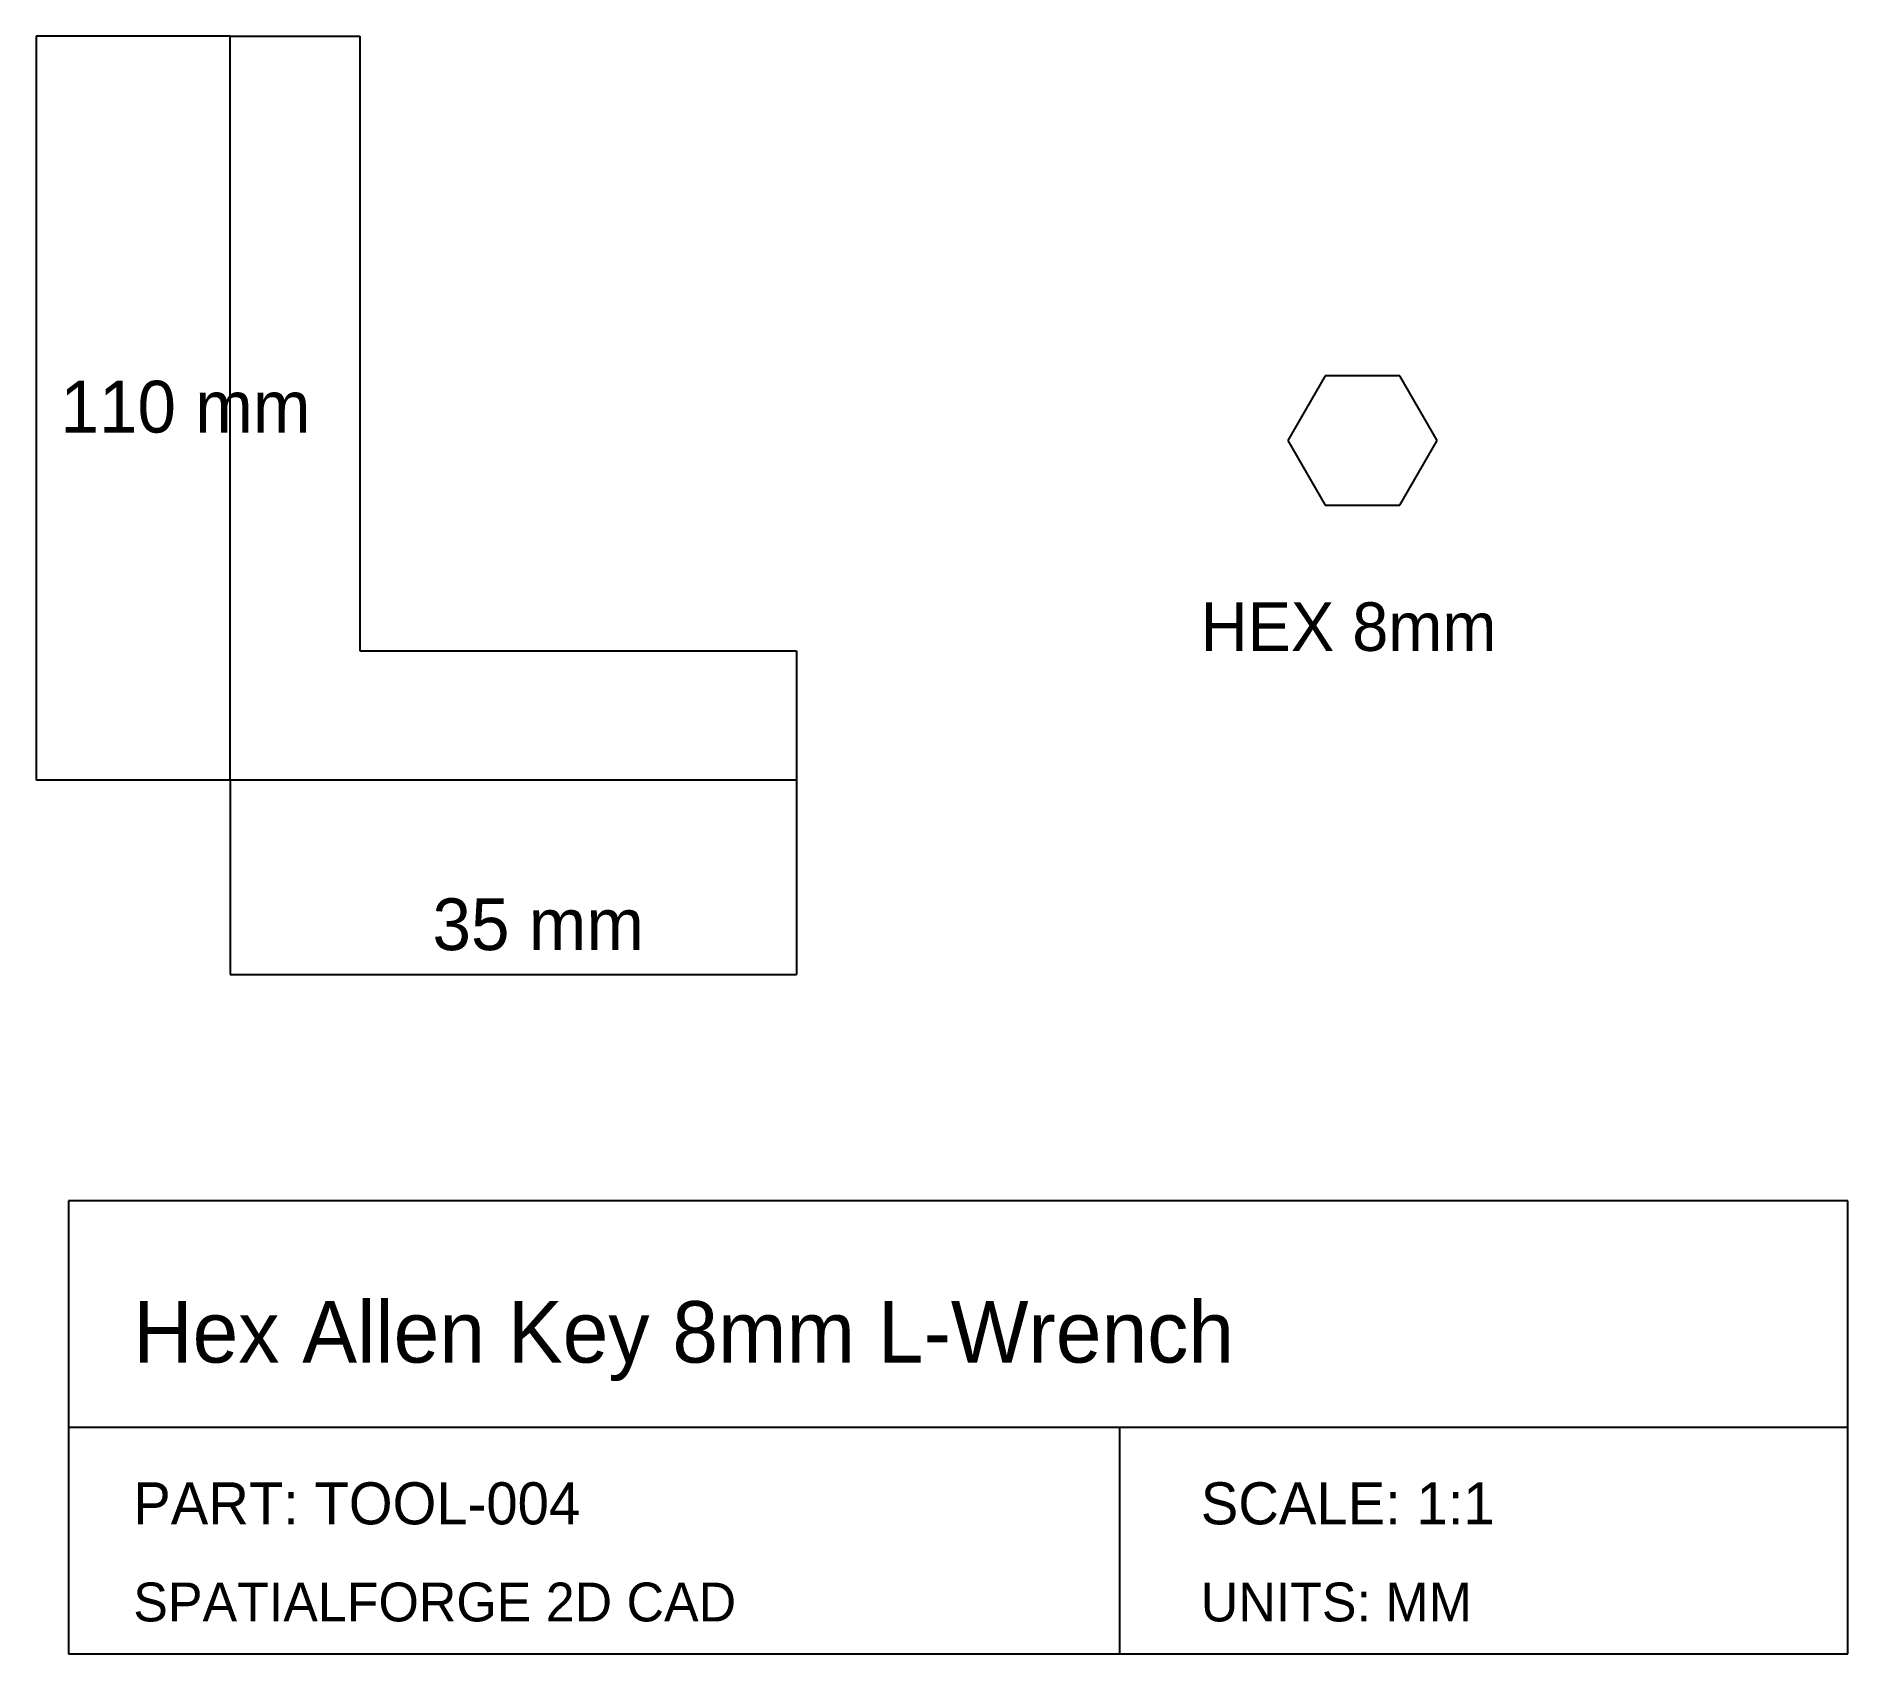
# Model space of a CAD drawing. Header units: millimetres. Extents: x 18 to 130, y -20 to 80.
import ezdxf

# ---------------------------------------------------------------- set-up
doc = ezdxf.new("R2010")
doc.units = ezdxf.units.MM
for name, color, linetype in [('DIM', 3, 'CONTINUOUS'), ('TITLE', 5, 'CONTINUOUS'), ('VISIBLE', 7, 'CONTINUOUS')]:
    doc.layers.add(name, color=color, linetype=linetype)

msp = doc.modelspace()

# ---------------------------------------------------------------- linework, layer by layer
at = {"layer": 'DIM'}
for p, q in [((30, 80), (18, 80)), ((18, 80), (18, 34)), ((30, 34), (18, 34)), ((30, 34), (30, 22)), ((65, 34), (65, 22)), ((30, 22), (65, 22))]:
    msp.add_line(p, q, dxfattribs=at)
at = {"layer": 'TITLE', "linetype": 'CONTINUOUS'}
for p, q in [((130, 8), (20, 8)), ((20, 8), (20, -20)), ((130, -20), (130, 8)), ((20, -20), (130, -20))]:
    msp.add_line(p, q, dxfattribs=at)
at = {"layer": 'TITLE'}
for p, q in [((20, -6), (130, -6)), ((85, -20), (85, -6))]:
    msp.add_line(p, q, dxfattribs=at)
at = {"layer": 'VISIBLE', "linetype": 'CONTINUOUS'}
for p, q in [((30, 80), (38, 80)), ((30, 34), (30, 80)), ((38, 80), (38, 42)), ((97.69, 59), (95.38, 55)), ((102.31, 59), (97.69, 59)), ((104.62, 55), (102.31, 59)), ((95.38, 55), (97.69, 51)), ((102.31, 51), (104.62, 55)), ((97.69, 51), (102.31, 51)), ((38, 42), (65, 42)), ((65, 42), (65, 34)), ((65, 34), (30, 34))]:
    msp.add_line(p, q, dxfattribs=at)

# ---------------------------------------------------------------- texts
at = {"layer": 'DIM'}
for s, p in [('110 mm', (19.5, 55.5)), ('35 mm', (42.5, 23.5))]:
    msp.add_text(s, height=3.2, dxfattribs=at).set_placement(p)
at = {"layer": 'TITLE'}
for s, height, p in [('Hex Allen Key 8mm L-Wrench', 3.8, (24, -2)), ('PART: TOOL-004', 2.6, (24, -12)), ('SCALE: 1:1', 2.6, (90, -12)), ('SPATIALFORGE 2D CAD', 2.4, (24, -18)), ('UNITS: MM', 2.4, (90, -18))]:
    msp.add_text(s, height=height, dxfattribs=at).set_placement(p)
at = {"layer": 'VISIBLE'}
msp.add_text('HEX 8mm', height=3, dxfattribs=at).set_placement((90, 42))

doc.saveas('drawing.dxf')
